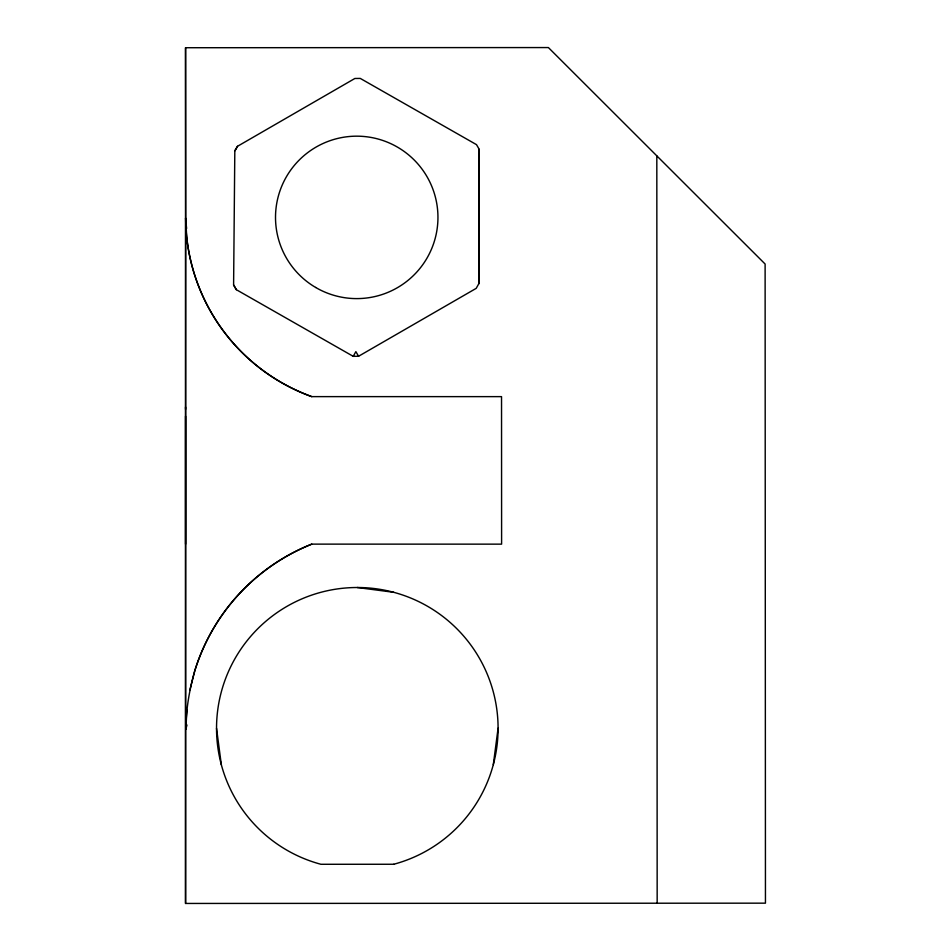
<?xml version="1.0" encoding="UTF-8"?>
<svg xmlns="http://www.w3.org/2000/svg" width="951" height="951" viewBox="0 0 951 951"><rect width="100%" height="100%" fill="white"/><g stroke="black" fill="none" stroke-linecap="round" stroke-linejoin="round"><path stroke-width="1.43" d="M185.552 409.346L185.552 407.004M185.552 903.45L185.564 47.728L548.394 47.562L765.115 264.021L765.448 903.165L185.552 903.45L185.635 218.278L186.753 237.619A191.08 191.08 0 0 0 311.762 396.626L501.534 396.638L501.605 544.15L311.762 544.127A199.817 199.817 0 0 0 194.8 670.728C189.368 689.784 186.016 709.387 185.861 729.251L186.978 724.971M478.912 283.671L479.233 149.366L476.499 144.647L360.286 78.422L354.866 78.481L237.524 146.288L234.814 150.924L233.601 284.931L236.323 289.675L353.213 356.328L358.551 356.268L476.201 288.355L478.864 283.612L479.233 149.366M185.873 729.239L186.907 709.47M493.307 764.652L498.086 728.216M189.891 689.903L194.8 670.728A199.817 199.817 0 0 1 311.762 544.15M353.213 356.328L355.876 351.632L358.586 356.316M234.802 150.912L237.512 146.276M357.243 587.504L393.678 592.295M233.589 284.908L236.323 289.663M216.531 728.347L221.345 764.782M656.82 155.869L657.165 903.212M185.552 47.728L185.671 218.326M185.552 416.193L185.564 544.174M186.622 228.43A182.33 182.33 0 0 1 185.635 218.278A191.08 191.08 0 0 0 311.762 396.638M393.809 864.257L320.939 864.281A140.772 140.772 0 0 1 241.958 647.595A140.772 140.772 0 0 1 472.588 647.488A140.772 140.772 0 0 1 393.809 864.245M315.673 287.464A81.215 81.215 0 0 0 437.947 217.91A81.215 81.215 0 0 0 316.564 146.799A81.215 81.215 0 0 0 315.673 287.464"/></g></svg>
